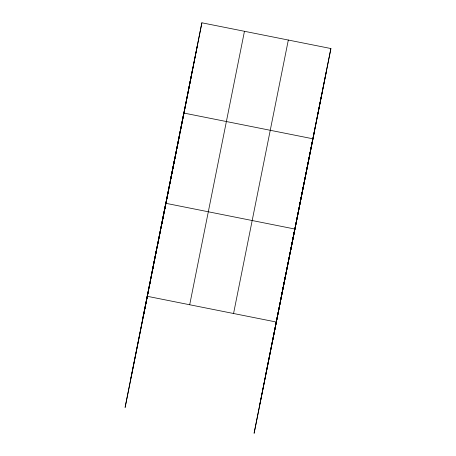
<?xml version="1.0" encoding="UTF-8"?>
<svg xmlns="http://www.w3.org/2000/svg" width="456" height="456" viewBox="0 0 456 456"><rect width="100%" height="100%" fill="white"/><g stroke="black" fill="none" stroke-linecap="round" stroke-linejoin="round"><path stroke-width="0.68" d="M330.902 48.535L254.117 433.2L330.902 48.535L201.883 22.8L125.098 407.464L147.47 295.744M152.127 271.491L156.425 249.774M143.72 314.486L147.932 293.197M148.206 291.823L149.294 286.334M149.568 284.96L150.662 279.425M150.936 278.04L165.739 203.285L294.758 229.02L272.739 340.222M170.47 179.881L174.773 158.164M188.545 89.638L192.842 67.921M180.131 132.628L181.22 127.133M181.494 125.759L191.731 74.049L130.946 377.933M191.868 73.359L201.883 22.8M281.147 297.226L285.45 275.51M299.495 205.616L303.793 183.899M290.808 249.979L312.827 138.778L183.808 113.042L161.789 224.244L163.875 213.83M317.564 115.374L321.862 93.657M142.819 317.98L197.579 44.517M147.75 294.354L148.445 290.882M149.557 285.331L150.252 281.859M150.947 278.388L151.643 274.917M152.754 269.365L153.45 265.894M154.145 262.422L154.84 258.951M155.952 253.399L156.647 249.928M157.759 244.376L158.038 242.985M158.734 239.514L160.677 229.795M160.957 228.41L161.652 224.939M164.154 212.445L167.073 197.864M167.352 196.479L168.88 188.841M169.159 187.45L170.27 181.898M170.55 180.513L170.829 179.122M170.966 178.427L172.077 172.875M172.357 171.484L173.468 165.933M173.747 164.542L175.275 156.91M175.554 155.519L176.666 149.967M176.945 148.576L178.473 140.944M178.752 139.553L179.863 134.001M189.696 304.756L244.456 31.293M233.563 313.506L288.323 40.042M265.99 373.247L326.599 70.252M259.966 403.668L314.731 130.205M147.117 296.263L276.136 321.999"/></g></svg>
